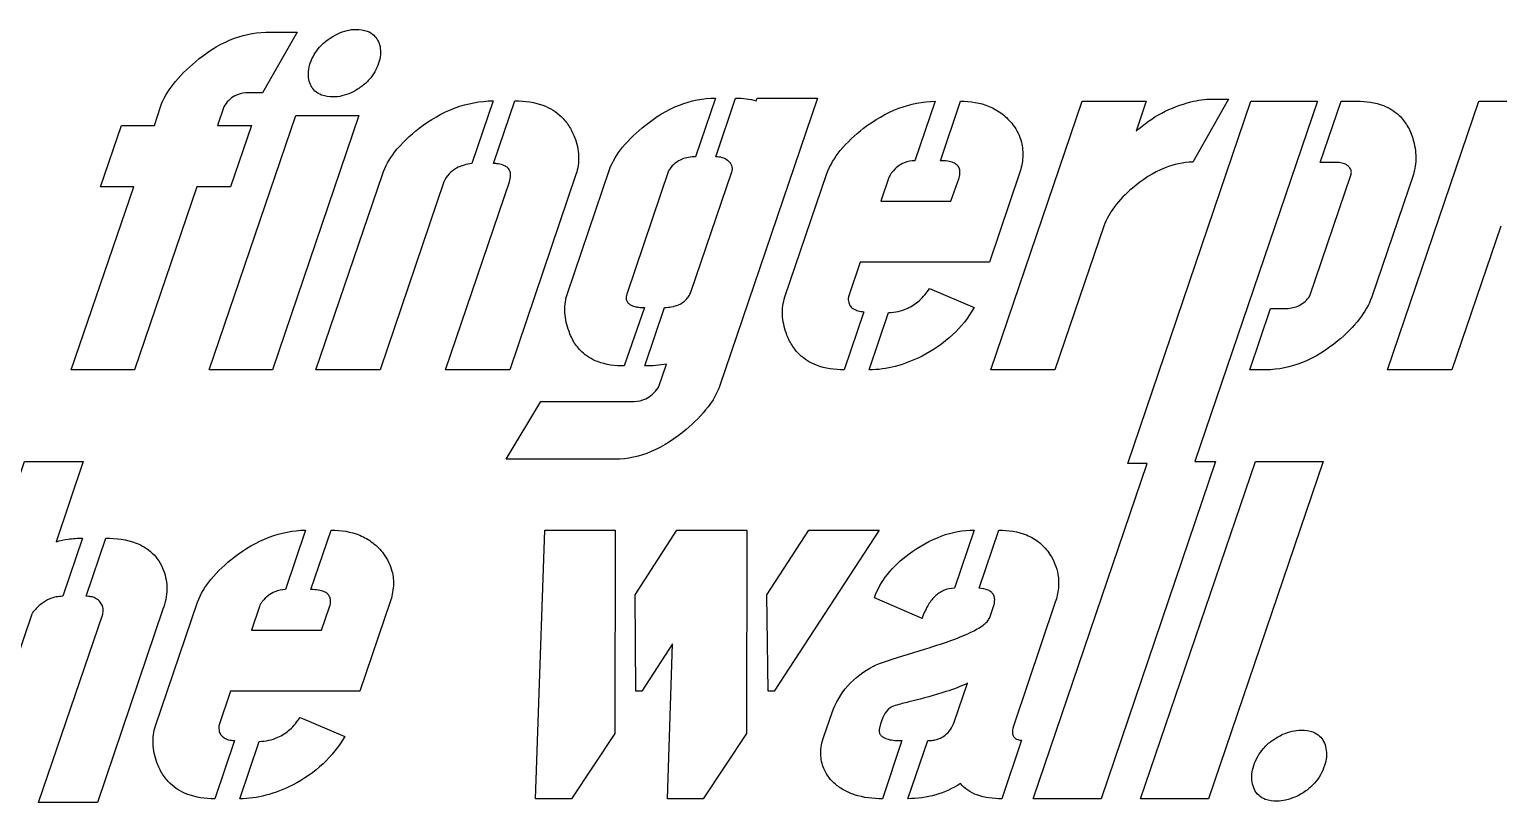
# Model space of a CAD drawing. Header units: inches. Extents: x 3.1 to 35.1, y -33.5 to 2.5.
# Drawn here: x 22.99 to 28.55, y -11.12 to -8.19 of the extents above; entities that cross this region are included whole.
import ezdxf

# ---------------------------------------------------------------- set-up
doc = ezdxf.new("R2010")
doc.units = ezdxf.units.IN
doc.header["$MEASUREMENT"] = 0

msp = doc.modelspace()

# ---------------------------------------------------------------- linework, layer by layer
for p, q in [((25.5893, -8.4515), (25.5132, -8.6742)), ((25.5906, -8.6742), (25.6653, -8.4515)), ((24.7475, -8.4621), (24.6674, -8.6996)), ((24.7488, -8.6996), (24.8302, -8.4621)), ((26.4204, -8.4635), (26.3443, -8.6889)), ((26.4404, -8.6889), (26.5164, -8.4635)), ((25.029, -9.1918), (25.1877, -8.7223)), ((25.4118, -8.7276), (25.2544, -9.1905)), ((25.4959, -9.1865), (25.6506, -8.7316)), ((25.8521, -9.2052), (26.0108, -8.7369)), ((27.8385, -9.2012), (27.9945, -8.7436)), ((28.2307, -8.7409), (28.0733, -9.2052)), ((26.399, -9.1732), (26.5684, -9.2452)), ((25.3198, -9.2452), (25.2437, -9.4667)), ((25.3211, -9.4667), (25.3958, -9.2452)), ((26.1509, -9.2612), (26.0762, -9.4813)), ((26.1709, -9.4813), (26.2443, -9.2639)), ((25.3745, -9.544), (25.4038, -9.46)), ((23.1933, -10.1191), (23.1186, -10.3393)), ((23.2067, -10.3393), (23.2814, -10.1191)), ((24.0378, -10.0885), (23.9617, -10.3139)), ((24.0578, -10.3139), (24.1338, -10.0885)), ((26.5684, -10.0885), (26.4937, -10.3086)), ((26.5871, -10.3086), (26.6618, -10.0885)), ((23.4695, -10.8302), (23.6282, -10.3619)), ((26.371, -10.4233), (26.1909, -10.3446)), ((26.6271, -10.4193), (26.6418, -10.3779)), ((26.8753, -10.3619), (26.7179, -10.8275)), ((26.4924, -10.8155), (26.5431, -10.6688)), ((25.9988, -10.8702), (26.0308, -10.7795)), ((24.0164, -10.7982), (24.1858, -10.8702)), ((23.7683, -10.8862), (23.6936, -11.1063)), ((23.7883, -11.1063), (23.8617, -10.8889)), ((26.295, -10.8862), (26.2216, -11.1063)), ((26.3176, -11.1063), (26.3924, -10.8862)), ((26.7472, -10.8849), (26.6725, -11.1063))]:
    msp.add_line(p, q)
for points in [[(23.887, -8.202), (24.0057, -8.202), (23.875, -8.4314), (23.811, -8.4314)], [(25.7427, -8.4621), (25.7467, -8.4515), (25.9748, -8.4515), (25.6039, -9.544)], [(23.7283, -8.4848), (23.7043, -8.5555), (23.8323, -8.5555), (23.7536, -8.7876), (23.6255, -8.7876), (23.3894, -9.4813), (23.1506, -9.4813), (23.3868, -8.7876), (23.2614, -8.7876), (23.3401, -8.5555), (23.4655, -8.5555), (23.4881, -8.4848)], [(27.0594, -8.937), (26.8739, -9.4813), (26.6311, -9.4813), (26.9767, -8.4635), (27.2195, -8.4635), (27.1821, -8.5769)], [(27.4676, -8.4555), (27.5316, -8.4555), (27.3956, -8.6943)], [(27.9385, -8.6956), (27.8785, -8.6956), (27.9572, -8.4635), (28.0172, -8.4635)], [(28.5615, -8.937), (28.3761, -9.4813), (28.1333, -9.4813), (28.4788, -8.4635), (28.7216, -8.4635), (28.6842, -8.5769)], [(24.5607, -8.769), (24.3193, -9.4813), (24.0765, -9.4813), (24.3286, -8.7409)], [(25.061, -8.7409), (24.8102, -9.4813), (24.5674, -9.4813), (24.8088, -8.769)], [(26.7405, -8.7356), (26.6258, -9.0731), (26.1362, -9.0731), (26.0922, -9.2052)], [(26.2456, -8.7529), (26.2149, -8.8423), (26.4804, -8.8423), (26.5111, -8.7543)], [(27.6717, -9.4813), (27.6117, -9.4813), (27.6904, -9.2492), (27.7504, -9.2492)], [(25.2091, -9.8202), (24.7968, -9.8202), (24.9276, -9.6014), (25.2811, -9.6014)], [(23.0012, -10.4073), (22.7584, -11.121), (22.5343, -11.121), (22.9732, -9.8283), (23.196, -9.8283), (23.0933, -10.1325)], [(23.4975, -10.3886), (23.2493, -11.121), (23.0266, -11.121), (23.2694, -10.4073)], [(24.3579, -10.3606), (24.2432, -10.6981), (23.7536, -10.6981), (23.7096, -10.8302)], [(23.863, -10.3779), (23.8323, -10.4673), (24.0978, -10.4673), (24.1285, -10.3793)], [(26.2229, -10.7982), (26.2136, -10.8222), (26.2083, -10.8435)]]:
    msp.add_lwpolyline(points)
for points in [[(27.4036, -9.8283), (27.4823, -9.8283), (27.0487, -11.1063), (26.7912, -11.1063), (27.2235, -9.8362), (27.1501, -9.8362), (27.6157, -8.4635), (27.8678, -8.4635)], [(24.0004, -8.5182), (24.2392, -8.5182), (23.9124, -9.4813), (23.6722, -9.4813)], [(27.633, -9.8283), (27.8892, -9.8283), (27.4556, -11.1063), (27.1981, -11.1063)], [(24.9436, -10.0885), (25.2091, -10.0885), (25.2077, -10.8595), (25.0436, -11.1063), (24.9076, -11.1063)], [(25.2851, -10.3339), (25.4425, -10.0885), (25.708, -10.0885), (25.7067, -10.8595), (25.5426, -11.1063), (25.4078, -11.1063), (25.4265, -10.5194), (25.3104, -10.6981), (25.2878, -10.6981)], [(25.784, -10.3339), (25.9428, -10.0885), (26.2083, -10.0885), (25.8107, -10.6981), (25.788, -10.6981)]]:
    msp.add_lwpolyline(points, close=True)
for points, knots in [([(23.6202, -8.314), (23.6599, -8.2805), (23.7037, -8.2515), (23.7949, -8.2131), (23.84, -8.2029), (23.887, -8.202)], [0, 0, 0, 0, 0.395762, 0.395762, 0.7536368, 0.7536368, 0.7536368, 0.7536368]), ([(24.0551, -8.3194), (24.0629, -8.2967), (24.0747, -8.2763), (24.1097, -8.2371), (24.1333, -8.2209), (24.1592, -8.2087)], [0, 0, 0, 0, 0.1827535, 0.1827535, 0.4008304, 0.4008304, 0.4008304, 0.4008304]), ([(24.1592, -8.2087), (24.1705, -8.2032), (24.1823, -8.1987), (24.2057, -8.1929), (24.217, -8.1913), (24.2285, -8.1913)], [0, 0, 0, 0, 0.0957941, 0.0957941, 0.1834106, 0.1834106, 0.1834106, 0.1834106]), ([(24.2285, -8.1913), (24.2429, -8.1913), (24.2577, -8.1931), (24.2804, -8.2019), (24.2888, -8.207), (24.3017, -8.2193), (24.3064, -8.2256), (24.3143, -8.2401), (24.3172, -8.2483), (24.3193, -8.2567)], [0, 0, 0, 0, 0.1094762, 0.1094762, 0.1854695, 0.1854695, 0.2454282, 0.2454282, 0.3112231, 0.3112231, 0.3112231, 0.3112231]), ([(24.3193, -8.2567), (24.321, -8.267), (24.3215, -8.2773), (24.3197, -8.2985), (24.3173, -8.3091), (24.3139, -8.3194)], [0, 0, 0, 0, 0.0795083, 0.0795083, 0.1622016, 0.1622016, 0.1622016, 0.1622016]), ([(23.4881, -8.4848), (23.4989, -8.4545), (23.5162, -8.4262), (23.5602, -8.3692), (23.5899, -8.34), (23.6202, -8.314)], [0, 0, 0, 0, 0.2452932, 0.2452932, 0.5496354, 0.5496354, 0.5496354, 0.5496354]), ([(24.0498, -8.3807), (24.048, -8.3708), (24.0476, -8.3608), (24.0494, -8.34), (24.0517, -8.3296), (24.0551, -8.3194)], [0, 0, 0, 0, 0.0769743, 0.0769743, 0.1587379, 0.1587379, 0.1587379, 0.1587379]), ([(24.3139, -8.3194), (24.3061, -8.3424), (24.2944, -8.3631), (24.2692, -8.3917), (24.259, -8.4009), (24.2359, -8.4177), (24.2232, -8.4251), (24.2099, -8.4314)], [0, 0, 0, 0, 0.1851039, 0.1851039, 0.2901801, 0.2901801, 0.4024221, 0.4024221, 0.4024221, 0.4024221]), ([(24.1418, -8.4475), (24.1271, -8.4475), (24.1119, -8.4456), (24.0888, -8.4369), (24.0804, -8.4318), (24.0672, -8.4194), (24.0625, -8.413), (24.0545, -8.3979), (24.0517, -8.3894), (24.0498, -8.3807)], [0, 0, 0, 0, 0.1120324, 0.1120324, 0.1880617, 0.1880617, 0.2497063, 0.2497063, 0.3173647, 0.3173647, 0.3173647, 0.3173647]), ([(23.811, -8.4314), (23.7965, -8.4328), (23.7824, -8.4365), (23.7609, -8.4478), (23.7532, -8.4535), (23.7392, -8.4676), (23.7332, -8.4759), (23.7283, -8.4848)], [0, 0, 0, 0, 0.1111193, 0.1111193, 0.1850318, 0.1850318, 0.2627483, 0.2627483, 0.2627483, 0.2627483]), ([(24.2099, -8.4314), (24.1986, -8.4365), (24.1869, -8.4406), (24.164, -8.446), (24.153, -8.4475), (24.1418, -8.4475)], [0, 0, 0, 0, 0.0940052, 0.0940052, 0.1788294, 0.1788294, 0.1788294, 0.1788294]), ([(25.3225, -8.5555), (25.3619, -8.5235), (25.4052, -8.4966), (25.4965, -8.461), (25.5421, -8.4519), (25.5893, -8.4515)], [0, 0, 0, 0, 0.38692, 0.38692, 0.7465498, 0.7465498, 0.7465498, 0.7465498]), ([(25.6653, -8.4515), (25.6791, -8.4515), (25.693, -8.4522), (25.7188, -8.4558), (25.731, -8.4584), (25.7427, -8.4621)], [0, 0, 0, 0, 0.1050247, 0.1050247, 0.1987232, 0.1987232, 0.1987232, 0.1987232]), ([(24.4673, -8.5662), (24.5091, -8.534), (24.5546, -8.5072), (24.6503, -8.4716), (24.6981, -8.4626), (24.7475, -8.4621)], [0, 0, 0, 0, 0.4017642, 0.4017642, 0.7778119, 0.7778119, 0.7778119, 0.7778119]), ([(24.8302, -8.4621), (24.8672, -8.4621), (24.9051, -8.4669), (24.9642, -8.4898), (24.9862, -8.5033), (25.0161, -8.532), (25.0256, -8.5437), (25.0426, -8.57), (25.0498, -8.5845), (25.0556, -8.5995)], [0, 0, 0, 0, 0.2823979, 0.2823979, 0.4822479, 0.4822479, 0.5978415, 0.5978415, 0.7206222, 0.7206222, 0.7206222, 0.7206222]), ([(26.1496, -8.5662), (26.1903, -8.535), (26.2347, -8.5087), (26.327, -8.4736), (26.3729, -8.4644), (26.4204, -8.4635)], [0, 0, 0, 0, 0.3909347, 0.3909347, 0.7525892, 0.7525892, 0.7525892, 0.7525892]), ([(26.5164, -8.4635), (26.5536, -8.4635), (26.5908, -8.4689), (26.6429, -8.4904), (26.6594, -8.4999), (26.69, -8.5236), (26.7034, -8.5374), (26.7152, -8.5528)], [0, 0, 0, 0, 0.2832723, 0.2832723, 0.4295154, 0.4295154, 0.577475, 0.577475, 0.577475, 0.577475]), ([(27.1821, -8.5769), (27.2115, -8.5501), (27.2435, -8.5272), (27.3135, -8.4897), (27.3504, -8.4758), (27.3889, -8.4661)], [0, 0, 0, 0, 0.3023699, 0.3023699, 0.6049017, 0.6049017, 0.6049017, 0.6049017]), ([(27.3889, -8.4661), (27.4022, -8.4627), (27.4157, -8.46), (27.442, -8.4564), (27.4548, -8.4555), (27.4676, -8.4555)], [0, 0, 0, 0, 0.104504, 0.104504, 0.2022604, 0.2022604, 0.2022604, 0.2022604]), ([(28.0172, -8.4635), (28.0511, -8.4635), (28.0858, -8.4678), (28.1399, -8.4887), (28.16, -8.5011), (28.1893, -8.5292), (28.1994, -8.5423), (28.217, -8.5722), (28.224, -8.589), (28.2293, -8.6062)], [0, 0, 0, 0, 0.2585069, 0.2585069, 0.440909, 0.440909, 0.5678476, 0.5678476, 0.7052687, 0.7052687, 0.7052687, 0.7052687]), ([(25.1877, -8.7223), (25.1992, -8.6916), (25.2168, -8.6634), (25.2621, -8.6074), (25.2917, -8.5798), (25.3225, -8.5555)], [0, 0, 0, 0, 0.2499175, 0.2499175, 0.5488683, 0.5488683, 0.5488683, 0.5488683]), ([(26.7152, -8.5528), (26.7301, -8.5729), (26.7411, -8.5948), (26.7518, -8.6374), (26.7534, -8.6561), (26.7511, -8.6956), (26.7468, -8.716), (26.7405, -8.7356)], [0, 0, 0, 0, 0.1902216, 0.1902216, 0.3344606, 0.3344606, 0.4917357, 0.4917357, 0.4917357, 0.4917357]), ([(24.3286, -8.7409), (24.3386, -8.7105), (24.3549, -8.6825), (24.4006, -8.623), (24.4335, -8.5926), (24.4673, -8.5662)], [0, 0, 0, 0, 0.2441904, 0.2441904, 0.571882, 0.571882, 0.571882, 0.571882]), ([(25.0556, -8.5995), (25.0644, -8.6229), (25.07, -8.6473), (25.0719, -8.6958), (25.0686, -8.7187), (25.061, -8.7409)], [0, 0, 0, 0, 0.1903067, 0.1903067, 0.3696106, 0.3696106, 0.3696106, 0.3696106]), ([(26.0108, -8.7369), (26.0224, -8.7056), (26.0404, -8.6768), (26.087, -8.6195), (26.1178, -8.5912), (26.1496, -8.5662)], [0, 0, 0, 0, 0.2547163, 0.2547163, 0.5628556, 0.5628556, 0.5628556, 0.5628556]), ([(28.2293, -8.6062), (28.236, -8.6291), (28.2401, -8.6527), (28.2406, -8.6985), (28.2375, -8.7201), (28.2307, -8.7409)], [0, 0, 0, 0, 0.181684, 0.181684, 0.3490941, 0.3490941, 0.3490941, 0.3490941]), ([(25.5132, -8.6742), (25.4959, -8.6742), (25.4786, -8.6768), (25.4532, -8.6872), (25.4446, -8.6922), (25.4288, -8.705), (25.4218, -8.7125), (25.4158, -8.7209)], [0, 0, 0, 0, 0.132254, 0.132254, 0.2088333, 0.2088333, 0.2873367, 0.2873367, 0.2873367, 0.2873367]), ([(25.6346, -8.6876), (25.6287, -8.683), (25.6221, -8.6797), (25.6071, -8.6752), (25.5988, -8.6742), (25.5906, -8.6742)], [0, 0, 0, 0, 0.0569536, 0.0569536, 0.1196219, 0.1196219, 0.1196219, 0.1196219]), ([(24.6674, -8.6996), (24.6471, -8.702), (24.6268, -8.7072), (24.5983, -8.7229), (24.5889, -8.7301), (24.5724, -8.7479), (24.5659, -8.7579), (24.5607, -8.769)], [0, 0, 0, 0, 0.1560635, 0.1560635, 0.2476513, 0.2476513, 0.3401971, 0.3401971, 0.3401971, 0.3401971]), ([(24.7662, -8.7009), (24.7634, -8.7005), (24.7606, -8.7001), (24.7548, -8.6997), (24.7518, -8.6996), (24.7488, -8.6996)], [0, 0, 0, 0, 0.02131891, 0.02131891, 0.04418836, 0.04418836, 0.04418836, 0.04418836]), ([(24.8088, -8.769), (24.8116, -8.7608), (24.8137, -8.7517), (24.8136, -8.7377), (24.8128, -8.7325), (24.809, -8.7234), (24.8065, -8.7197), (24.7997, -8.7129), (24.7953, -8.7101), (24.7831, -8.7043), (24.7744, -8.7022), (24.7662, -8.7009)], [0, 0, 0, 0, 0.0660233, 0.0660233, 0.1066, 0.1066, 0.1410144, 0.1410144, 0.1800168, 0.1800168, 0.2438574, 0.2438574, 0.2438574, 0.2438574]), ([(25.4158, -8.7209), (25.4149, -8.7222), (25.4137, -8.7239), (25.4126, -8.7257), (25.4123, -8.7262), (25.412, -8.7268), (25.4119, -8.727), (25.4119, -8.7273), (25.4118, -8.7275), (25.4118, -8.7276)], [0, 0, 0, 0, 0.01210681, 0.01210681, 0.01588518, 0.01588518, 0.01722591, 0.01722591, 0.0181866, 0.0181866, 0.0181866, 0.0181866]), ([(25.6506, -8.7316), (25.6523, -8.727), (25.6533, -8.7222), (25.653, -8.7132), (25.652, -8.7093), (25.6488, -8.7022), (25.6467, -8.6991), (25.6414, -8.693), (25.6381, -8.6901), (25.6346, -8.6876)], [0, 0, 0, 0, 0.0372206, 0.0372206, 0.0685337, 0.0685337, 0.0970594, 0.0970594, 0.1298019, 0.1298019, 0.1298019, 0.1298019]), ([(26.3443, -8.6889), (26.3302, -8.6889), (26.3165, -8.6913), (26.2947, -8.7004), (26.2866, -8.7053), (26.2711, -8.7175), (26.2639, -8.7249), (26.2576, -8.7329)], [0, 0, 0, 0, 0.1076722, 0.1076722, 0.1801889, 0.1801889, 0.2580855, 0.2580855, 0.2580855, 0.2580855]), ([(26.5111, -8.7543), (26.5134, -8.7466), (26.515, -8.7383), (26.5144, -8.7253), (26.5133, -8.7204), (26.5093, -8.7118), (26.5067, -8.7083), (26.4996, -8.7017), (26.495, -8.6989), (26.4834, -8.6939), (26.4759, -8.6921), (26.4594, -8.6894), (26.4497, -8.6889), (26.4404, -8.6889)], [0, 0, 0, 0, 0.0608787, 0.0608787, 0.0994011, 0.0994011, 0.1331243, 0.1331243, 0.173307, 0.173307, 0.2293628, 0.2293628, 0.3002935, 0.3002935, 0.3002935, 0.3002935]), ([(27.3956, -8.6943), (27.3594, -8.6947), (27.3245, -8.7024), (27.2459, -8.7338), (27.2044, -8.7616), (27.1674, -8.793)], [0, 0, 0, 0, 0.2753079, 0.2753079, 0.6454451, 0.6454451, 0.6454451, 0.6454451]), ([(27.9785, -8.7049), (27.9729, -8.7017), (27.9668, -8.6994), (27.9533, -8.6962), (27.9459, -8.6956), (27.9385, -8.6956)], [0, 0, 0, 0, 0.0494699, 0.0494699, 0.1056459, 0.1056459, 0.1056459, 0.1056459]), ([(27.9945, -8.7436), (27.9958, -8.7394), (27.9964, -8.735), (27.9955, -8.7268), (27.9944, -8.7232), (27.9911, -8.717), (27.9891, -8.7144), (27.9844, -8.7094), (27.9815, -8.707), (27.9785, -8.7049)], [0, 0, 0, 0, 0.0337217, 0.0337217, 0.0627349, 0.0627349, 0.0873139, 0.0873139, 0.1152627, 0.1152627, 0.1152627, 0.1152627]), ([(26.2576, -8.7329), (26.2548, -8.7361), (26.2521, -8.7396), (26.2481, -8.7463), (26.2466, -8.7496), (26.2456, -8.7529)], [0, 0, 0, 0, 0.03242563, 0.03242563, 0.0592663, 0.0592663, 0.0592663, 0.0592663]), ([(27.1674, -8.793), (27.1424, -8.814), (27.1187, -8.8375), (27.0823, -8.8861), (27.0684, -8.9105), (27.0594, -8.937)], [0, 0, 0, 0, 0.2487959, 0.2487959, 0.462033, 0.462033, 0.462033, 0.462033]), ([(26.2443, -9.2639), (26.2689, -9.2632), (26.2927, -9.2584), (26.3319, -9.2409), (26.3471, -9.2308), (26.3755, -9.2053), (26.3882, -9.1898), (26.399, -9.1732)], [0, 0, 0, 0, 0.1875295, 0.1875295, 0.3274403, 0.3274403, 0.4788506, 0.4788506, 0.4788506, 0.4788506]), ([(25.0316, -9.3266), (25.0241, -9.304), (25.0194, -9.2807), (25.0185, -9.2346), (25.0218, -9.2129), (25.029, -9.1918)], [0, 0, 0, 0, 0.1811839, 0.1811839, 0.3508348, 0.3508348, 0.3508348, 0.3508348]), ([(25.2544, -9.1905), (25.2524, -9.1963), (25.2509, -9.2026), (25.251, -9.2127), (25.2518, -9.2166), (25.2548, -9.2236), (25.2568, -9.2265), (25.2625, -9.2323), (25.2664, -9.2347), (25.2758, -9.2394), (25.2819, -9.2412), (25.2878, -9.2425)], [0, 0, 0, 0, 0.0467058, 0.0467058, 0.0771725, 0.0771725, 0.1046452, 0.1046452, 0.13887, 0.13887, 0.1848705, 0.1848705, 0.1848705, 0.1848705]), ([(25.3958, -9.2452), (25.4139, -9.2446), (25.4328, -9.2418), (25.4602, -9.23), (25.4698, -9.2238), (25.4818, -9.2113), (25.4852, -9.2069), (25.4913, -9.1972), (25.4938, -9.192), (25.4959, -9.1865)], [0, 0, 0, 0, 0.138173, 0.138173, 0.2266526, 0.2266526, 0.2694104, 0.2694104, 0.3137987, 0.3137987, 0.3137987, 0.3137987]), ([(25.8574, -9.3439), (25.849, -9.3209), (25.8437, -9.297), (25.8418, -9.2495), (25.8449, -9.2271), (25.8521, -9.2052)], [0, 0, 0, 0, 0.1864938, 0.1864938, 0.3619601, 0.3619601, 0.3619601, 0.3619601]), ([(26.0922, -9.2052), (26.0914, -9.2123), (26.0916, -9.2197), (26.0949, -9.2316), (26.0972, -9.2363), (26.1036, -9.2445), (26.1076, -9.2478), (26.1172, -9.2536), (26.123, -9.2559), (26.136, -9.2595), (26.1435, -9.2606), (26.1509, -9.2612)], [0, 0, 0, 0, 0.0546635, 0.0546635, 0.0945088, 0.0945088, 0.1339953, 0.1339953, 0.1804319, 0.1804319, 0.2366498, 0.2366498, 0.2366498, 0.2366498]), ([(27.7504, -9.2492), (27.7671, -9.2481), (27.7836, -9.2446), (27.8068, -9.2332), (27.8142, -9.2282), (27.8277, -9.216), (27.8335, -9.2089), (27.8385, -9.2012)], [0, 0, 0, 0, 0.127436, 0.127436, 0.1963166, 0.1963166, 0.2662538, 0.2662538, 0.2662538, 0.2662538]), ([(28.0733, -9.2052), (28.063, -9.235), (28.0464, -9.2626), (28.0036, -9.3184), (27.9747, -9.3468), (27.9452, -9.3719)], [0, 0, 0, 0, 0.2398471, 0.2398471, 0.5360238, 0.5360238, 0.5360238, 0.5360238]), ([(25.2878, -9.2425), (25.2926, -9.2435), (25.2976, -9.2441), (25.3082, -9.245), (25.314, -9.2452), (25.3198, -9.2452)], [0, 0, 0, 0, 0.03736007, 0.03736007, 0.08119062, 0.08119062, 0.08119062, 0.08119062]), ([(26.5684, -9.2452), (26.5464, -9.2839), (26.519, -9.3183), (26.4519, -9.3808), (26.4128, -9.4074), (26.371, -9.4293)], [0, 0, 0, 0, 0.3390638, 0.3390638, 0.6988259, 0.6988259, 0.6988259, 0.6988259]), ([(25.2437, -9.4667), (25.2095, -9.4667), (25.1745, -9.4623), (25.1202, -9.4414), (25.1001, -9.4291), (25.071, -9.4013), (25.0611, -9.3886), (25.0438, -9.3595), (25.0369, -9.3433), (25.0316, -9.3266)], [0, 0, 0, 0, 0.2606664, 0.2606664, 0.4428558, 0.4428558, 0.5667294, 0.5667294, 0.7002754, 0.7002754, 0.7002754, 0.7002754]), ([(26.0762, -9.4813), (26.0406, -9.4813), (26.0043, -9.4767), (25.9475, -9.4546), (25.9263, -9.4416), (25.8969, -9.4133), (25.8873, -9.4013), (25.8702, -9.3743), (25.8631, -9.3594), (25.8574, -9.3439)], [0, 0, 0, 0, 0.2710846, 0.2710846, 0.4640273, 0.4640273, 0.5815354, 0.5815354, 0.7070764, 0.7070764, 0.7070764, 0.7070764]), ([(27.9452, -9.3719), (27.9045, -9.4053), (27.8596, -9.4338), (27.7661, -9.4712), (27.7198, -9.4809), (27.6717, -9.4813)], [0, 0, 0, 0, 0.4009465, 0.4009465, 0.7672861, 0.7672861, 0.7672861, 0.7672861]), ([(26.371, -9.4293), (26.3386, -9.4457), (26.3047, -9.4592), (26.2373, -9.4767), (26.2043, -9.4813), (26.1709, -9.4813)], [0, 0, 0, 0, 0.2765005, 0.2765005, 0.5311561, 0.5311561, 0.5311561, 0.5311561]), ([(25.4038, -9.46), (25.3903, -9.4622), (25.3768, -9.4639), (25.3492, -9.4661), (25.3351, -9.4667), (25.3211, -9.4667)], [0, 0, 0, 0, 0.1042039, 0.1042039, 0.2110843, 0.2110843, 0.2110843, 0.2110843]), ([(25.2811, -9.6014), (25.2964, -9.6007), (25.3111, -9.5975), (25.3343, -9.5866), (25.3427, -9.5809), (25.3586, -9.5668), (25.3657, -9.5584), (25.3718, -9.5494)], [0, 0, 0, 0, 0.1164592, 0.1164592, 0.1947606, 0.1947606, 0.278217, 0.278217, 0.278217, 0.278217]), ([(25.3718, -9.5494), (25.3725, -9.5484), (25.3733, -9.5471), (25.374, -9.5457), (25.3742, -9.5453), (25.3744, -9.5446), (25.3745, -9.5443), (25.3745, -9.544)], [0, 0, 0, 0, 0.00914647, 0.00914647, 0.01222054, 0.01222054, 0.01459697, 0.01459697, 0.01459697, 0.01459697]), ([(25.6039, -9.544), (25.5944, -9.5721), (25.5788, -9.5983), (25.5373, -9.6529), (25.5082, -9.6816), (25.4785, -9.7068)], [0, 0, 0, 0, 0.2259318, 0.2259318, 0.5231186, 0.5231186, 0.5231186, 0.5231186]), ([(25.4785, -9.7068), (25.4386, -9.741), (25.3943, -9.7708), (25.3021, -9.8096), (25.2565, -9.8197), (25.2091, -9.8202)], [0, 0, 0, 0, 0.4008491, 0.4008491, 0.7622564, 0.7622564, 0.7622564, 0.7622564]), ([(23.0933, -10.1325), (23.1078, -10.1276), (23.1231, -10.1245), (23.1564, -10.1201), (23.1751, -10.1191), (23.1933, -10.1191)], [0, 0, 0, 0, 0.1165146, 0.1165146, 0.2556276, 0.2556276, 0.2556276, 0.2556276]), ([(23.2814, -10.1191), (23.3198, -10.1191), (23.3599, -10.1237), (23.4186, -10.1463), (23.4393, -10.1586), (23.4664, -10.1845), (23.4747, -10.1945), (23.4893, -10.2169), (23.4953, -10.2291), (23.5001, -10.2419)], [0, 0, 0, 0, 0.2927828, 0.2927828, 0.4782269, 0.4782269, 0.5776986, 0.5776986, 0.6814826, 0.6814826, 0.6814826, 0.6814826]), ([(23.767, -10.1912), (23.8077, -10.16), (23.852, -10.1337), (23.9444, -10.0986), (23.9903, -10.0894), (24.0378, -10.0885)], [0, 0, 0, 0, 0.3909347, 0.3909347, 0.7525892, 0.7525892, 0.7525892, 0.7525892]), ([(24.1338, -10.0885), (24.171, -10.0885), (24.2082, -10.0939), (24.2603, -10.1154), (24.2768, -10.1249), (24.3074, -10.1486), (24.3208, -10.1624), (24.3326, -10.1778)], [0, 0, 0, 0, 0.2832723, 0.2832723, 0.4295154, 0.4295154, 0.577475, 0.577475, 0.577475, 0.577475]), ([(26.3217, -10.1778), (26.3598, -10.1504), (26.4012, -10.1268), (26.4851, -10.0964), (26.5262, -10.0885), (26.5684, -10.0885)], [0, 0, 0, 0, 0.3581709, 0.3581709, 0.6801579, 0.6801579, 0.6801579, 0.6801579]), ([(26.6618, -10.0885), (26.6973, -10.0885), (26.7333, -10.0933), (26.7844, -10.1142), (26.8012, -10.124), (26.8316, -10.1492), (26.8445, -10.1639), (26.8553, -10.1805)], [0, 0, 0, 0, 0.2704772, 0.2704772, 0.4202529, 0.4202529, 0.5707972, 0.5707972, 0.5707972, 0.5707972]), ([(23.6282, -10.3619), (23.6398, -10.3306), (23.6578, -10.3018), (23.7044, -10.2445), (23.7352, -10.2162), (23.767, -10.1912)], [0, 0, 0, 0, 0.2547163, 0.2547163, 0.5628556, 0.5628556, 0.5628556, 0.5628556]), ([(24.3326, -10.1778), (24.3475, -10.1979), (24.3585, -10.2198), (24.3692, -10.2624), (24.3708, -10.2811), (24.3685, -10.3206), (24.3642, -10.341), (24.3579, -10.3606)], [0, 0, 0, 0, 0.1902216, 0.1902216, 0.3344606, 0.3344606, 0.4917357, 0.4917357, 0.4917357, 0.4917357]), ([(26.1909, -10.3446), (26.202, -10.3126), (26.2187, -10.2835), (26.2631, -10.227), (26.2914, -10.2008), (26.3217, -10.1778)], [0, 0, 0, 0, 0.2577672, 0.2577672, 0.547389, 0.547389, 0.547389, 0.547389]), ([(26.8553, -10.1805), (26.8701, -10.2038), (26.8806, -10.229), (26.8883, -10.2734), (26.8888, -10.2906), (26.8855, -10.3264), (26.8813, -10.3444), (26.8753, -10.3619)], [0, 0, 0, 0, 0.2103492, 0.2103492, 0.3431692, 0.3431692, 0.4840903, 0.4840903, 0.4840903, 0.4840903]), ([(23.5001, -10.2419), (23.5087, -10.2644), (23.5126, -10.2878), (23.5117, -10.3381), (23.5061, -10.3639), (23.4975, -10.3886)], [0, 0, 0, 0, 0.1837753, 0.1837753, 0.3833824, 0.3833824, 0.3833824, 0.3833824]), ([(23.1186, -10.3393), (23.1015, -10.3393), (23.0851, -10.3425), (23.0578, -10.3538), (23.0472, -10.3603), (23.0265, -10.3763), (23.0167, -10.3861), (23.0079, -10.3966)], [0, 0, 0, 0, 0.1301316, 0.1301316, 0.225091, 0.225091, 0.3297407, 0.3297407, 0.3297407, 0.3297407]), ([(23.2574, -10.3579), (23.2526, -10.3528), (23.247, -10.3488), (23.2357, -10.3435), (23.2304, -10.3419), (23.219, -10.3397), (23.2128, -10.3393), (23.2067, -10.3393)], [0, 0, 0, 0, 0.0533999, 0.0533999, 0.0950708, 0.0950708, 0.1419359, 0.1419359, 0.1419359, 0.1419359]), ([(23.9617, -10.3139), (23.9476, -10.3139), (23.9339, -10.3163), (23.9121, -10.3254), (23.904, -10.3303), (23.8885, -10.3425), (23.8813, -10.3499), (23.875, -10.3579)], [0, 0, 0, 0, 0.1076722, 0.1076722, 0.1801889, 0.1801889, 0.2580855, 0.2580855, 0.2580855, 0.2580855]), ([(24.1285, -10.3793), (24.1308, -10.3716), (24.1324, -10.3633), (24.1318, -10.3503), (24.1307, -10.3454), (24.1267, -10.3368), (24.1241, -10.3333), (24.1169, -10.3267), (24.1123, -10.3239), (24.1008, -10.3189), (24.0933, -10.3171), (24.0768, -10.3144), (24.0671, -10.3139), (24.0578, -10.3139)], [0, 0, 0, 0, 0.0608787, 0.0608787, 0.0994011, 0.0994011, 0.1331243, 0.1331243, 0.173307, 0.173307, 0.2293628, 0.2293628, 0.3002935, 0.3002935, 0.3002935, 0.3002935]), ([(26.4937, -10.3086), (26.4795, -10.3088), (26.4658, -10.3115), (26.4402, -10.3227), (26.4292, -10.3305), (26.4089, -10.3504), (26.4001, -10.3625), (26.3839, -10.3903), (26.3768, -10.4068), (26.371, -10.4233)], [0, 0, 0, 0, 0.1082842, 0.1082842, 0.2126641, 0.2126641, 0.3247019, 0.3247019, 0.4579304, 0.4579304, 0.4579304, 0.4579304]), ([(26.6418, -10.3779), (26.6444, -10.3696), (26.6463, -10.3604), (26.6458, -10.3461), (26.6448, -10.3408), (26.6406, -10.3316), (26.6379, -10.3279), (26.6307, -10.321), (26.626, -10.3182), (26.6112, -10.3116), (26.5993, -10.3094), (26.5871, -10.3086)], [0, 0, 0, 0, 0.0670115, 0.0670115, 0.1084785, 0.1084785, 0.1439244, 0.1439244, 0.1846081, 0.1846081, 0.2673531, 0.2673531, 0.2673531, 0.2673531]), ([(23.0079, -10.3966), (23.0064, -10.3985), (23.0048, -10.4006), (23.0026, -10.4042), (23.0017, -10.4058), (23.0012, -10.4073)], [0, 0, 0, 0, 0.01826507, 0.01826507, 0.03200885, 0.03200885, 0.03200885, 0.03200885]), ([(23.2694, -10.4073), (23.2712, -10.4013), (23.272, -10.3952), (23.271, -10.3835), (23.2695, -10.3783), (23.2647, -10.3678), (23.2613, -10.3626), (23.2574, -10.3579)], [0, 0, 0, 0, 0.0477213, 0.0477213, 0.0894301, 0.0894301, 0.1359555, 0.1359555, 0.1359555, 0.1359555]), ([(23.875, -10.3579), (23.8722, -10.3611), (23.8695, -10.3646), (23.8655, -10.3713), (23.864, -10.3746), (23.863, -10.3779)], [0, 0, 0, 0, 0.03242563, 0.03242563, 0.0592663, 0.0592663, 0.0592663, 0.0592663]), ([(26.3977, -10.534), (26.4551, -10.5164), (26.5167, -10.4952), (26.5781, -10.4645), (26.5944, -10.4551), (26.6115, -10.4411), (26.6163, -10.4367), (26.623, -10.4281), (26.6257, -10.4239), (26.6271, -10.4193)], [0, 0, 0, 0, 0.4575405, 0.4575405, 0.623446, 0.623446, 0.6869068, 0.6869068, 0.7367011, 0.7367011, 0.7367011, 0.7367011]), ([(26.1869, -10.6034), (26.1971, -10.5986), (26.2207, -10.5904), (26.2862, -10.5684), (26.3524, -10.5479), (26.3977, -10.534)], [0, 0, 0, 0, 0.0857927, 0.0857927, 0.2915794, 0.2915794, 0.2915794, 0.2915794]), ([(26.0308, -10.7795), (26.044, -10.7421), (26.0636, -10.7084), (26.1173, -10.6478), (26.1505, -10.6231), (26.1869, -10.6034)], [0, 0, 0, 0, 0.3020935, 0.3020935, 0.6177675, 0.6177675, 0.6177675, 0.6177675]), ([(26.5431, -10.6688), (26.5202, -10.6802), (26.4898, -10.6912), (26.4201, -10.7137), (26.3738, -10.7262), (26.3323, -10.7368)], [0, 0, 0, 0, 0.1950063, 0.1950063, 0.4726601, 0.4726601, 0.4726601, 0.4726601]), ([(26.259, -10.7568), (26.2518, -10.76), (26.2455, -10.7645), (26.2324, -10.7781), (26.2269, -10.7879), (26.2229, -10.7982)], [0, 0, 0, 0, 0.0598078, 0.0598078, 0.1438341, 0.1438341, 0.1438341, 0.1438341]), ([(26.3323, -10.7368), (26.3173, -10.7404), (26.2984, -10.745), (26.273, -10.752), (26.2635, -10.7548), (26.259, -10.7568)], [0, 0, 0, 0, 0.1174542, 0.1174542, 0.1978985, 0.1978985, 0.1978985, 0.1978985]), ([(23.4748, -10.9689), (23.4664, -10.9459), (23.4611, -10.922), (23.4592, -10.8745), (23.4623, -10.8521), (23.4695, -10.8302)], [0, 0, 0, 0, 0.1864938, 0.1864938, 0.3619601, 0.3619601, 0.3619601, 0.3619601]), ([(23.7096, -10.8302), (23.7088, -10.8373), (23.709, -10.8447), (23.7123, -10.8566), (23.7146, -10.8613), (23.721, -10.8695), (23.725, -10.8728), (23.7346, -10.8786), (23.7404, -10.8809), (23.7534, -10.8845), (23.7609, -10.8856), (23.7683, -10.8862)], [0, 0, 0, 0, 0.0546635, 0.0546635, 0.0945088, 0.0945088, 0.1339953, 0.1339953, 0.1804319, 0.1804319, 0.2366498, 0.2366498, 0.2366498, 0.2366498]), ([(23.8617, -10.8889), (23.8863, -10.8882), (23.9101, -10.8834), (23.9493, -10.8659), (23.9645, -10.8558), (23.9929, -10.8303), (24.0056, -10.8148), (24.0164, -10.7982)], [0, 0, 0, 0, 0.1875295, 0.1875295, 0.3274403, 0.3274403, 0.4788506, 0.4788506, 0.4788506, 0.4788506]), ([(26.2083, -10.8435), (26.2079, -10.8477), (26.2081, -10.8519), (26.2104, -10.8594), (26.2121, -10.8625), (26.217, -10.8685), (26.2203, -10.8711), (26.2298, -10.8769), (26.2368, -10.8794), (26.2588, -10.885), (26.2771, -10.8862), (26.295, -10.8862)], [0, 0, 0, 0, 0.0320808, 0.0320808, 0.0595447, 0.0595447, 0.0911432, 0.0911432, 0.144586, 0.144586, 0.2640905, 0.2640905, 0.2640905, 0.2640905]), ([(26.4204, -10.8836), (26.4341, -10.8799), (26.4471, -10.8741), (26.4663, -10.8594), (26.4731, -10.8522), (26.4847, -10.8352), (26.4891, -10.8256), (26.4924, -10.8155)], [0, 0, 0, 0, 0.1084096, 0.1084096, 0.184593, 0.184593, 0.2652402, 0.2652402, 0.2652402, 0.2652402]), ([(26.7179, -10.8275), (26.7154, -10.8352), (26.7133, -10.8437), (26.7131, -10.8564), (26.7136, -10.8612), (26.7164, -10.8688), (26.7182, -10.8717), (26.7229, -10.8767), (26.7256, -10.8787), (26.7344, -10.883), (26.7409, -10.8843), (26.7472, -10.8849)], [0, 0, 0, 0, 0.0612105, 0.0612105, 0.0967861, 0.0967861, 0.1229023, 0.1229023, 0.1489296, 0.1489296, 0.1968541, 0.1968541, 0.1968541, 0.1968541]), ([(24.1858, -10.8702), (24.1638, -10.9089), (24.1363, -10.9433), (24.0693, -11.0058), (24.0302, -11.0324), (23.9884, -11.0543)], [0, 0, 0, 0, 0.3390638, 0.3390638, 0.6988259, 0.6988259, 0.6988259, 0.6988259]), ([(26.0375, -11.0463), (26.0215, -11.0306), (26.0083, -11.0127), (25.9918, -10.9744), (25.988, -10.9558), (25.9873, -10.914), (25.9917, -10.8916), (25.9988, -10.8702)], [0, 0, 0, 0, 0.1705134, 0.1705134, 0.3175189, 0.3175189, 0.489363, 0.489363, 0.489363, 0.489363]), ([(26.3924, -10.8862), (26.3969, -10.8862), (26.4015, -10.886), (26.4108, -10.8851), (26.4156, -10.8844), (26.4204, -10.8836)], [0, 0, 0, 0, 0.03478161, 0.03478161, 0.07155543, 0.07155543, 0.07155543, 0.07155543]), ([(27.6263, -10.9809), (27.6344, -10.9568), (27.6465, -10.935), (27.673, -10.9046), (27.684, -10.8947), (27.7088, -10.8767), (27.7227, -10.8688), (27.7371, -10.8622)], [0, 0, 0, 0, 0.1937666, 0.1937666, 0.3069037, 0.3069037, 0.4277902, 0.4277902, 0.4277902, 0.4277902]), ([(27.7371, -10.8622), (27.7482, -10.8571), (27.7598, -10.853), (27.7832, -10.8476), (27.7947, -10.8462), (27.8064, -10.8462)], [0, 0, 0, 0, 0.0935755, 0.0935755, 0.1828118, 0.1828118, 0.1828118, 0.1828118]), ([(27.8064, -10.8462), (27.8214, -10.8462), (27.8368, -10.848), (27.8602, -10.8568), (27.8687, -10.8619), (27.8822, -10.8746), (27.8871, -10.8814), (27.8953, -10.8973), (27.8981, -10.9064), (27.8998, -10.9156)], [0, 0, 0, 0, 0.1136982, 0.1136982, 0.1900142, 0.1900142, 0.2547564, 0.2547564, 0.3261584, 0.3261584, 0.3261584, 0.3261584]), ([(27.8998, -10.9156), (27.9021, -10.926), (27.9027, -10.9366), (27.9009, -10.9588), (27.8983, -10.97), (27.8945, -10.9809)], [0, 0, 0, 0, 0.0814767, 0.0814767, 0.1693928, 0.1693928, 0.1693928, 0.1693928]), ([(23.6936, -11.1063), (23.658, -11.1063), (23.6217, -11.1017), (23.5649, -11.0796), (23.5437, -11.0666), (23.5143, -11.0383), (23.5047, -11.0263), (23.4876, -10.9993), (23.4805, -10.9844), (23.4748, -10.9689)], [0, 0, 0, 0, 0.2710846, 0.2710846, 0.4640273, 0.4640273, 0.5815354, 0.5815354, 0.7070764, 0.7070764, 0.7070764, 0.7070764]), ([(27.621, -11.0436), (27.6192, -11.0334), (27.6188, -11.023), (27.6206, -11.0018), (27.6229, -10.9912), (27.6263, -10.9809)], [0, 0, 0, 0, 0.0795083, 0.0795083, 0.1622016, 0.1622016, 0.1622016, 0.1622016]), ([(27.8945, -10.9809), (27.8862, -11.0054), (27.8739, -11.0278), (27.847, -11.0584), (27.8359, -11.0682), (27.8108, -11.0859), (27.7969, -11.0935), (27.7824, -11.0997)], [0, 0, 0, 0, 0.1972018, 0.1972018, 0.3107818, 0.3107818, 0.4309668, 0.4309668, 0.4309668, 0.4309668]), ([(23.9884, -11.0543), (23.956, -11.0707), (23.9221, -11.0842), (23.8547, -11.1017), (23.8217, -11.1063), (23.7883, -11.1063)], [0, 0, 0, 0, 0.2765005, 0.2765005, 0.5311561, 0.5311561, 0.5311561, 0.5311561]), ([(26.2216, -11.1063), (26.186, -11.1063), (26.1494, -11.1024), (26.1008, -11.0865), (26.0865, -11.0803), (26.0602, -11.0652), (26.0483, -11.0564), (26.0375, -11.0463)], [0, 0, 0, 0, 0.2713174, 0.2713174, 0.3897112, 0.3897112, 0.5025324, 0.5025324, 0.5025324, 0.5025324]), ([(26.5164, -11.049), (26.4872, -11.0676), (26.456, -11.0817), (26.3885, -11.1012), (26.3533, -11.1059), (26.3176, -11.1063)], [0, 0, 0, 0, 0.2639061, 0.2639061, 0.535518, 0.535518, 0.535518, 0.535518]), ([(26.6725, -11.1063), (26.6412, -11.1063), (26.6082, -11.1028), (26.5664, -11.0874), (26.5546, -11.0816), (26.5334, -11.067), (26.5243, -11.0586), (26.5164, -11.049)], [0, 0, 0, 0, 0.2385283, 0.2385283, 0.3389766, 0.3389766, 0.4338579, 0.4338579, 0.4338579, 0.4338579]), ([(27.7144, -11.1157), (27.6996, -11.1157), (27.6842, -11.1139), (27.661, -11.1051), (27.6525, -11.1001), (27.6385, -11.087), (27.6333, -11.0795), (27.6252, -11.0625), (27.6226, -11.0531), (27.621, -11.0436)], [0, 0, 0, 0, 0.1130637, 0.1130637, 0.1888995, 0.1888995, 0.2590292, 0.2590292, 0.3322696, 0.3322696, 0.3322696, 0.3322696]), ([(27.7824, -11.0997), (27.7712, -11.1047), (27.7594, -11.1088), (27.7366, -11.1142), (27.7255, -11.1157), (27.7144, -11.1157)], [0, 0, 0, 0, 0.0940052, 0.0940052, 0.1788294, 0.1788294, 0.1788294, 0.1788294])]:
    msp.add_open_spline(points, degree=3, knots=knots)

doc.saveas('drawing.dxf')
